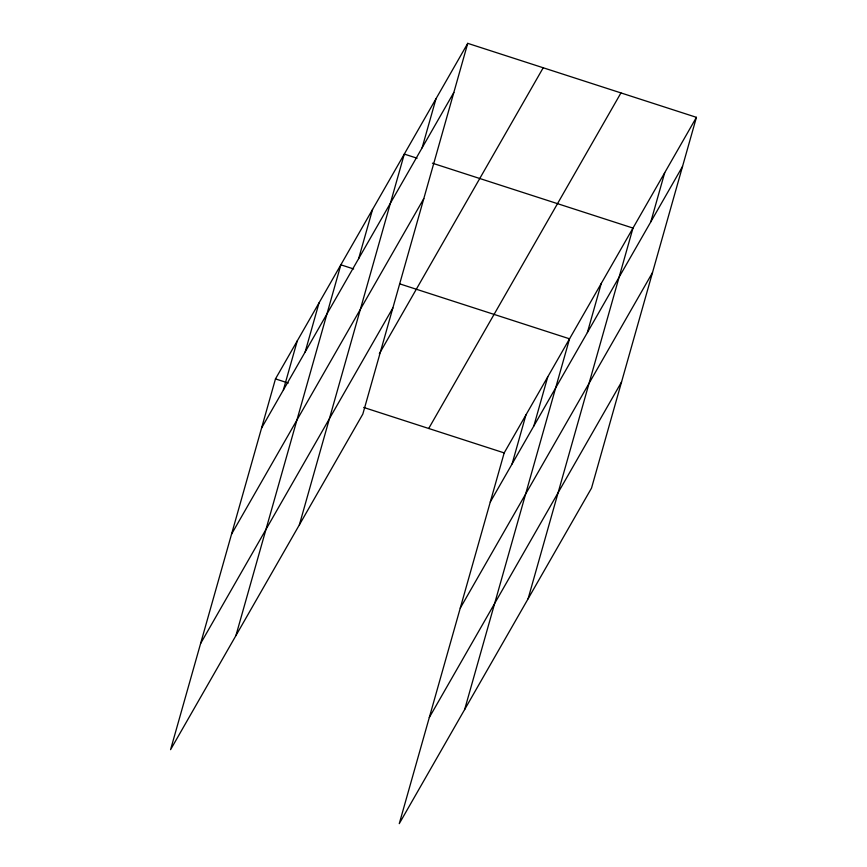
<?xml version="1.0" encoding="UTF-8"?>
<svg xmlns="http://www.w3.org/2000/svg" width="867" height="867" viewBox="0 0 867 867"><rect width="100%" height="100%" fill="white"/><g stroke="black" fill="none" stroke-linecap="round" stroke-linejoin="round"><path stroke-width="1.3" d="M467.736 43.35L275.478 378.901L170.571 749.662L362.818 414.101L467.736 43.35L696.429 117.338L591.522 488.099L399.264 823.65L504.182 452.899L696.429 117.338M283.368 389.998L297.273 340.872M305.151 351.969L319.056 302.843M235.932 635.565L340.85 264.814L353.638 268.954M358.667 258.572L372.572 209.446M299.375 524.838L404.293 154.088L417.081 158.217M422.11 147.834L436.014 98.719M512.072 463.986L525.966 414.87M533.855 425.957L547.76 376.842M464.636 709.564L569.543 338.813L399.687 283.856M587.371 332.56L601.264 283.444M528.079 598.826L632.986 228.075L432.427 163.191M650.814 221.833L664.707 172.706M261.585 428.027L453.831 92.476M231.543 534.159L423.8 198.608M200.602 643.52L392.849 307.969M379.345 353.769L543.208 67.767M428.71 428.482L620.956 92.921M490.278 502.015L682.535 166.464M460.247 608.157L652.504 272.606M429.306 717.508L621.552 381.957M275.478 378.901L288.267 383.041M363.696 407.447L504.182 452.899"/></g></svg>
